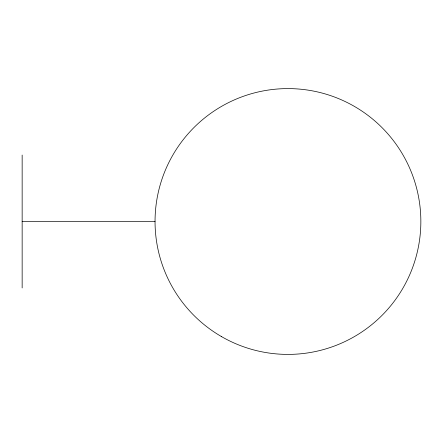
<?xml version="1.0" encoding="UTF-8"?>
<svg xmlns="http://www.w3.org/2000/svg" width="443" height="443" viewBox="0 0 443 443"><rect width="100%" height="100%" fill="white"/><g stroke="black" fill="none" stroke-linecap="round" stroke-linejoin="round"><path stroke-width="0.66" d="M22.15 221.5L155.05 221.5M22.15 155.05L22.15 287.95M221.5 336.597A132.9 132.9 0 0 0 420.85 221.5A132.9 132.9 0 0 0 221.5 106.403A132.9 132.9 0 0 0 221.5 336.597"/></g></svg>
